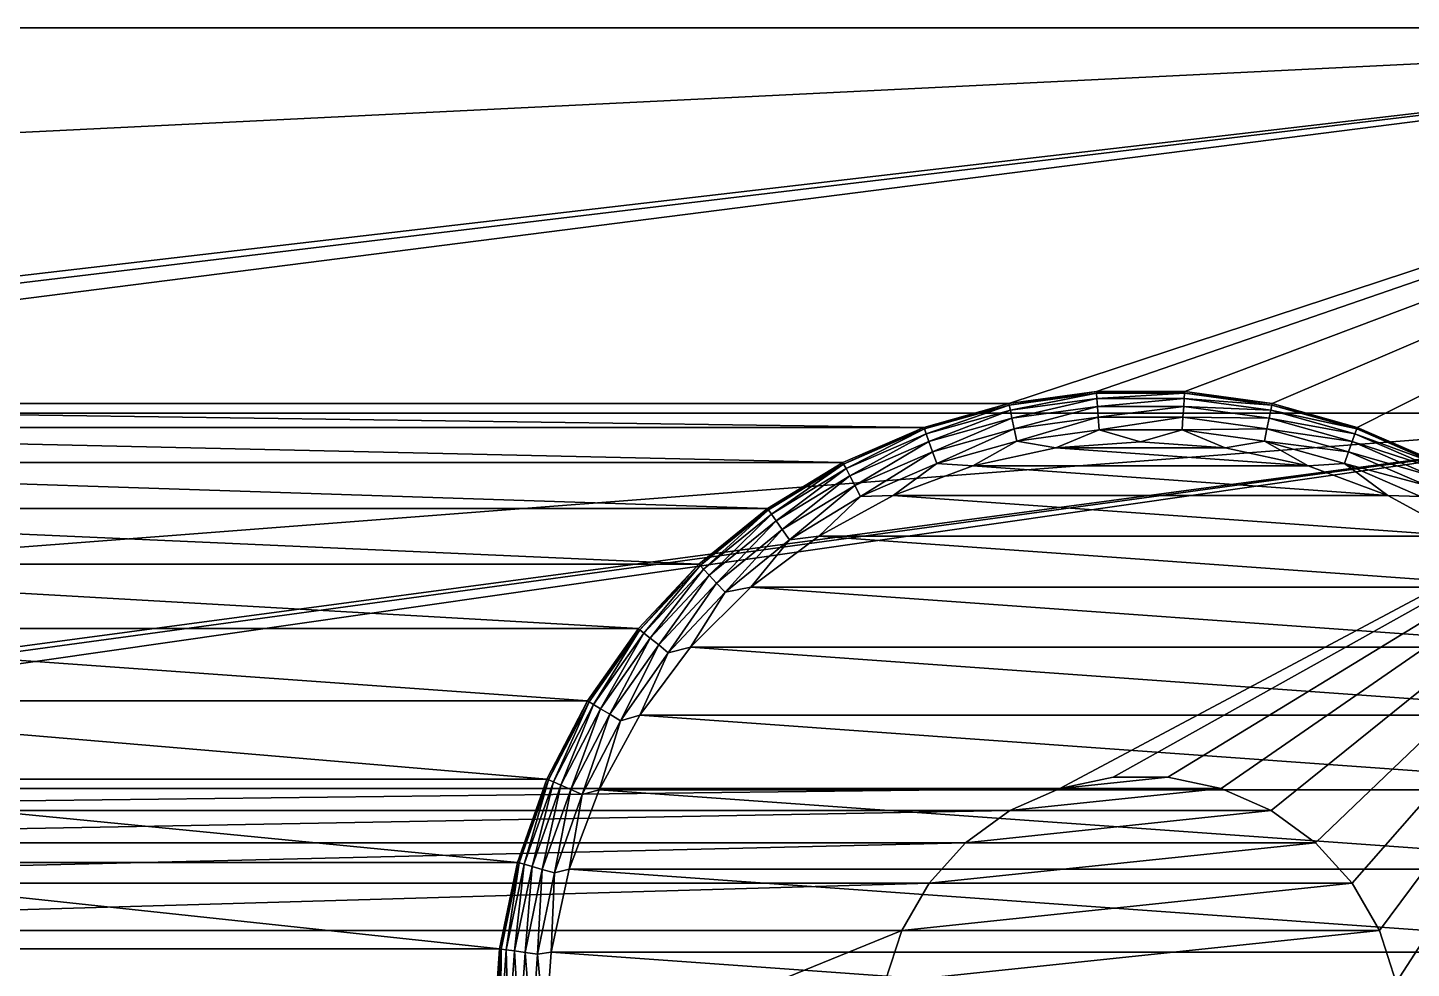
# Model space of a CAD drawing. Extents: x 464 to 15145, y 328 to 7622.
# Drawn here: x 11360 to 13827, y 5944 to 7622 of the extents above; entities that cross this region are included whole.
import ezdxf

# ---------------------------------------------------------------- set-up
doc = ezdxf.new("R2010")
doc.units = 0
doc.layers.get('0').update_dxf_attribs({"linetype": 'CONTINUOUS'})

msp = doc.modelspace()

# ---------------------------------------------------------------- linework, layer by layer
at = {"color": 7}
for points in [[(15145.1, 7622.4), (464.1, 7622.4), (15145.1, 7622.4, -4432), (15145.1, 7622.4)], [(15145.1, 7622.4, -4432), (464.1, 7622.4), (464.1, 7622.4, -4432), (15145.1, 7622.4, -4432)], [(464.1, 7622.4, -4432), (9572.5, 6973.4, -4432), (15145.1, 7622.4, -4432), (464.1, 7622.4, -4432)], [(1152, 6934.5), (464.1, 7622.4), (15145.1, 7622.4), (1152, 6934.5)], [(1152, 6934.5), (15145.1, 7622.4), (14457.2, 6934.5), (1152, 6934.5)], [(15145.1, 7622.4, -4432), (9572.5, 6973.4, -4432), (9730, 6973.4, -4432), (15145.1, 7622.4, -4432)], [(15145.1, 7622.4, -4432), (9730, 6973.4, -4432), (9886.1, 6951.9, -4432), (15145.1, 7622.4, -4432)], [(9886.1, 6951.9, -4432), (13109.7, 6951.9, -4432), (15145.1, 7622.4, -4432), (9886.1, 6951.9, -4432)], [(15145.1, 7622.4, -4432), (13109.7, 6951.9, -4432), (13265.8, 6973.4, -4432), (15145.1, 7622.4, -4432)], [(15145.1, 7622.4, -4432), (13265.8, 6973.4, -4432), (13423.3, 6973.4, -4432), (15145.1, 7622.4, -4432)], [(13423.3, 6973.4, -4432), (13579.4, 6951.9, -4432), (15145.1, 7622.4, -4432), (13423.3, 6973.4, -4432)], [(15145.1, 7622.4, -4432), (13579.4, 6951.9, -4432), (13731.1, 6909.4, -4432), (15145.1, 7622.4, -4432)], [(15145.1, 7622.4, -4432), (13731.1, 6909.4, -4432), (13875.6, 6846.7, -4432), (15145.1, 7622.4, -4432)], [(13109.7, 6951.9, -5124.5), (13110.4, 6948.9, -5148.4), (13265.8, 6973.4, -5124.5), (13109.7, 6951.9, -5124.5)], [(13109.7, 6951.9, -4432), (13109.7, 6951.9, -5124.5), (13265.8, 6973.4, -4432), (13109.7, 6951.9, -4432)], [(13265.8, 6973.4, -4432), (13109.7, 6951.9, -5124.5), (13265.8, 6973.4, -5124.5), (13265.8, 6973.4, -4432)], [(13265.8, 6973.4, -5124.5), (13110.4, 6948.9, -5148.4), (13266, 6970.2, -5148.4), (13265.8, 6973.4, -5124.5)], [(13110.4, 6948.9, -5148.4), (13112.3, 6939.8, -5170.7), (13266, 6970.2, -5148.4), (13110.4, 6948.9, -5148.4)], [(13112.3, 6939.8, -5170.7), (13266.6, 6961, -5170.7), (13266, 6970.2, -5148.4), (13112.3, 6939.8, -5170.7)], [(13112.3, 6939.8, -5170.7), (13115.2, 6925.5, -5189.8), (13266.6, 6961, -5170.7), (13112.3, 6939.8, -5170.7)], [(13115.2, 6925.5, -5189.8), (13267.6, 6946.4, -5189.8), (13266.6, 6961, -5170.7), (13115.2, 6925.5, -5189.8)], [(13265.8, 6973.4, -5124.5), (13266, 6970.2, -5148.4), (13423.3, 6973.4, -5124.5), (13265.8, 6973.4, -5124.5)], [(13265.8, 6973.4, -4432), (13265.8, 6973.4, -5124.5), (13423.3, 6973.4, -4432), (13265.8, 6973.4, -4432)], [(13423.3, 6973.4, -4432), (13265.8, 6973.4, -5124.5), (13423.3, 6973.4, -5124.5), (13423.3, 6973.4, -4432)], [(13423.3, 6973.4, -5124.5), (13266, 6970.2, -5148.4), (13423.1, 6970.2, -5148.4), (13423.3, 6973.4, -5124.5)], [(13266, 6970.2, -5148.4), (13266.6, 6961, -5170.7), (13423.1, 6970.2, -5148.4), (13266, 6970.2, -5148.4)], [(13266.6, 6961, -5170.7), (13422.5, 6961, -5170.7), (13423.1, 6970.2, -5148.4), (13266.6, 6961, -5170.7)], [(13266.6, 6961, -5170.7), (13267.6, 6946.4, -5189.8), (13422.5, 6961, -5170.7), (13266.6, 6961, -5170.7)], [(13267.6, 6946.4, -5189.8), (13421.5, 6946.4, -5189.8), (13422.5, 6961, -5170.7), (13267.6, 6946.4, -5189.8)], [(13422.5, 6961, -5170.7), (13421.5, 6946.4, -5189.8), (13576.9, 6939.8, -5170.7), (13422.5, 6961, -5170.7)], [(13423.1, 6970.2, -5148.4), (13422.5, 6961, -5170.7), (13578.7, 6948.9, -5148.4), (13423.1, 6970.2, -5148.4)], [(13422.5, 6961, -5170.7), (13576.9, 6939.8, -5170.7), (13578.7, 6948.9, -5148.4), (13422.5, 6961, -5170.7)], [(13423.3, 6973.4, -5124.5), (13423.1, 6970.2, -5148.4), (13579.4, 6951.9, -5124.5), (13423.3, 6973.4, -5124.5)], [(13579.4, 6951.9, -5124.5), (13423.1, 6970.2, -5148.4), (13578.7, 6948.9, -5148.4), (13579.4, 6951.9, -5124.5)], [(13423.3, 6973.4, -4432), (13423.3, 6973.4, -5124.5), (13579.4, 6951.9, -4432), (13423.3, 6973.4, -4432)], [(13579.4, 6951.9, -4432), (13423.3, 6973.4, -5124.5), (13579.4, 6951.9, -5124.5), (13579.4, 6951.9, -4432)], [(14457.2, 6934.5, -3744.1), (6006.6, 6285.6, -3744.1), (1152, 6934.5, -3744.1), (14457.2, 6934.5, -3744.1)], [(1152, 6934.5), (14457.2, 6934.5), (1152, 6934.5, -3744.1), (1152, 6934.5)], [(1152, 6934.5, -3744.1), (14457.2, 6934.5), (14457.2, 6934.5, -3744.1), (1152, 6934.5, -3744.1)], [(9602.5, 6285.6, -3744.1), (6006.6, 6285.6, -3744.1), (14457.2, 6934.5, -3744.1), (9602.5, 6285.6, -3744.1)], [(14457.2, 6934.5, -3744.1), (9700, 6285.6, -3744.1), (9602.5, 6285.6, -3744.1), (14457.2, 6934.5, -3744.1)], [(14457.2, 6934.5, -3744.1), (9795.3, 6265.4, -3744.1), (9700, 6285.6, -3744.1), (14457.2, 6934.5, -3744.1)], [(13200.5, 6265.4, -3744.1), (9795.3, 6265.4, -3744.1), (14457.2, 6934.5, -3744.1), (13200.5, 6265.4, -3744.1)], [(10037.7, 6909.4, -4432), (12958.1, 6909.4, -4432), (9886.1, 6951.9, -4432), (10037.7, 6909.4, -4432)], [(9886.1, 6951.9, -4432), (12958.1, 6909.4, -4432), (13109.7, 6951.9, -4432), (9886.1, 6951.9, -4432)], [(12958.1, 6909.4, -5124.5), (12959.1, 6906.5, -5148.4), (13109.7, 6951.9, -5124.5), (12958.1, 6909.4, -5124.5)], [(12958.1, 6909.4, -4432), (12958.1, 6909.4, -5124.5), (13109.7, 6951.9, -4432), (12958.1, 6909.4, -4432)], [(13109.7, 6951.9, -4432), (12958.1, 6909.4, -5124.5), (13109.7, 6951.9, -5124.5), (13109.7, 6951.9, -4432)], [(13109.7, 6951.9, -5124.5), (12959.1, 6906.5, -5148.4), (13110.4, 6948.9, -5148.4), (13109.7, 6951.9, -5124.5)], [(12959.1, 6906.5, -5148.4), (12962.2, 6897.8, -5170.7), (13110.4, 6948.9, -5148.4), (12959.1, 6906.5, -5148.4)], [(12962.2, 6897.8, -5170.7), (13112.3, 6939.8, -5170.7), (13110.4, 6948.9, -5148.4), (12962.2, 6897.8, -5170.7)], [(12962.2, 6897.8, -5170.7), (12967.1, 6884, -5189.8), (13112.3, 6939.8, -5170.7), (12962.2, 6897.8, -5170.7)], [(12967.1, 6884, -5189.8), (13115.2, 6925.5, -5189.8), (13112.3, 6939.8, -5170.7), (12967.1, 6884, -5189.8)], [(13115.2, 6925.5, -5189.8), (13119.1, 6906.7, -5204.5), (13267.6, 6946.4, -5189.8), (13115.2, 6925.5, -5189.8)], [(13119.1, 6906.7, -5204.5), (13268.9, 6927.3, -5204.5), (13267.6, 6946.4, -5189.8), (13119.1, 6906.7, -5204.5)], [(14457.2, 6934.5, -3744.1), (13295.8, 6285.6, -3744.1), (13200.5, 6265.4, -3744.1), (14457.2, 6934.5, -3744.1)], [(13267.6, 6946.4, -5189.8), (13268.9, 6927.3, -5204.5), (13421.5, 6946.4, -5189.8), (13267.6, 6946.4, -5189.8)], [(13268.9, 6927.3, -5204.5), (13420.2, 6927.3, -5204.5), (13421.5, 6946.4, -5189.8), (13268.9, 6927.3, -5204.5)], [(14457.2, 6934.5, -3744.1), (13393.3, 6285.6, -3744.1), (13295.8, 6285.6, -3744.1), (14457.2, 6934.5, -3744.1)], [(13488.6, 6265.4, -3744.1), (13393.3, 6285.6, -3744.1), (14457.2, 6934.5, -3744.1), (13488.6, 6265.4, -3744.1)], [(13421.5, 6946.4, -5189.8), (13420.2, 6927.3, -5204.5), (13573.9, 6925.5, -5189.8), (13421.5, 6946.4, -5189.8)], [(13421.5, 6946.4, -5189.8), (13573.9, 6925.5, -5189.8), (13576.9, 6939.8, -5170.7), (13421.5, 6946.4, -5189.8)], [(14457.2, 6934.5, -3744.1), (13577.7, 6225.7, -3744.1), (13488.6, 6265.4, -3744.1), (14457.2, 6934.5, -3744.1)], [(13576.9, 6939.8, -5170.7), (13573.9, 6925.5, -5189.8), (13726.9, 6897.8, -5170.7), (13576.9, 6939.8, -5170.7)], [(13578.7, 6948.9, -5148.4), (13576.9, 6939.8, -5170.7), (13730, 6906.5, -5148.4), (13578.7, 6948.9, -5148.4)], [(13576.9, 6939.8, -5170.7), (13726.9, 6897.8, -5170.7), (13730, 6906.5, -5148.4), (13576.9, 6939.8, -5170.7)], [(14457.2, 6934.5, -3744.1), (13656.6, 6168.4, -3744.1), (13577.7, 6225.7, -3744.1), (14457.2, 6934.5, -3744.1)], [(13579.4, 6951.9, -5124.5), (13578.7, 6948.9, -5148.4), (13731.1, 6909.4, -5124.5), (13579.4, 6951.9, -5124.5)], [(13731.1, 6909.4, -5124.5), (13578.7, 6948.9, -5148.4), (13730, 6906.5, -5148.4), (13731.1, 6909.4, -5124.5)], [(13579.4, 6951.9, -4432), (13579.4, 6951.9, -5124.5), (13731.1, 6909.4, -4432), (13579.4, 6951.9, -4432)], [(13731.1, 6909.4, -4432), (13579.4, 6951.9, -5124.5), (13731.1, 6909.4, -5124.5), (13731.1, 6909.4, -4432)], [(13721.8, 6096, -3744.1), (13656.6, 6168.4, -3744.1), (14457.2, 6934.5, -3744.1), (13721.8, 6096, -3744.1)], [(14457.2, 6934.5, -3744.1), (13770.5, 6011.6, -3744.1), (13721.8, 6096, -3744.1), (14457.2, 6934.5, -3744.1)], [(14457.2, 1016, -3744.1), (13770.5, 5632.3, -3744.1), (14457.2, 6934.5, -3744.1), (14457.2, 1016, -3744.1)], [(14457.2, 6934.5, -3744.1), (13770.5, 5632.3, -3744.1), (13800.7, 5725, -3744.1), (14457.2, 6934.5, -3744.1)], [(14457.2, 6934.5, -3744.1), (13800.7, 5918.9, -3744.1), (13770.5, 6011.6, -3744.1), (14457.2, 6934.5, -3744.1)], [(14457.2, 6934.5, -3744.1), (13800.7, 5725, -3744.1), (13810.8, 5821.9, -3744.1), (14457.2, 6934.5, -3744.1)], [(13810.8, 5821.9, -3744.1), (13800.7, 5918.9, -3744.1), (14457.2, 6934.5, -3744.1), (13810.8, 5821.9, -3744.1)], [(12967.1, 6884, -5189.8), (12973.5, 6865.9, -5204.5), (13115.2, 6925.5, -5189.8), (12967.1, 6884, -5189.8)], [(12973.5, 6865.9, -5204.5), (13119.1, 6906.7, -5204.5), (13115.2, 6925.5, -5189.8), (12973.5, 6865.9, -5204.5)], [(13119.1, 6906.7, -5204.5), (13123.7, 6884.9, -5213.7), (13268.9, 6927.3, -5204.5), (13119.1, 6906.7, -5204.5)], [(13123.7, 6884.9, -5213.7), (13270.5, 6905.1, -5213.7), (13268.9, 6927.3, -5204.5), (13123.7, 6884.9, -5213.7)], [(13268.9, 6927.3, -5204.5), (13270.5, 6905.1, -5213.7), (13420.2, 6927.3, -5204.5), (13268.9, 6927.3, -5204.5)], [(13270.5, 6905.1, -5213.7), (13418.7, 6905.1, -5213.7), (13420.2, 6927.3, -5204.5), (13270.5, 6905.1, -5213.7)], [(13420.2, 6927.3, -5204.5), (13418.7, 6905.1, -5213.7), (13570, 6906.7, -5204.5), (13420.2, 6927.3, -5204.5)], [(13420.2, 6927.3, -5204.5), (13570, 6906.7, -5204.5), (13573.9, 6925.5, -5189.8), (13420.2, 6927.3, -5204.5)], [(13573.9, 6925.5, -5189.8), (13570, 6906.7, -5204.5), (13722, 6884, -5189.8), (13573.9, 6925.5, -5189.8)], [(13573.9, 6925.5, -5189.8), (13722, 6884, -5189.8), (13726.9, 6897.8, -5170.7), (13573.9, 6925.5, -5189.8)], [(10182.2, 6846.7, -4432), (12813.6, 6846.7, -4432), (10037.7, 6909.4, -4432), (10182.2, 6846.7, -4432)], [(10037.7, 6909.4, -4432), (12813.6, 6846.7, -4432), (12958.1, 6909.4, -4432), (10037.7, 6909.4, -4432)], [(12813.6, 6846.7, -5124.5), (12815, 6843.9, -5148.4), (12958.1, 6909.4, -5124.5), (12813.6, 6846.7, -5124.5)], [(12813.6, 6846.7, -4432), (12813.6, 6846.7, -5124.5), (12958.1, 6909.4, -4432), (12813.6, 6846.7, -4432)], [(12958.1, 6909.4, -4432), (12813.6, 6846.7, -5124.5), (12958.1, 6909.4, -5124.5), (12958.1, 6909.4, -4432)], [(12958.1, 6909.4, -5124.5), (12815, 6843.9, -5148.4), (12959.1, 6906.5, -5148.4), (12958.1, 6909.4, -5124.5)], [(12815, 6843.9, -5148.4), (12819.3, 6835.7, -5170.7), (12959.1, 6906.5, -5148.4), (12815, 6843.9, -5148.4)], [(12819.3, 6835.7, -5170.7), (12962.2, 6897.8, -5170.7), (12959.1, 6906.5, -5148.4), (12819.3, 6835.7, -5170.7)], [(12819.3, 6835.7, -5170.7), (12826, 6822.7, -5189.8), (12962.2, 6897.8, -5170.7), (12819.3, 6835.7, -5170.7)], [(12826, 6822.7, -5189.8), (12967.1, 6884, -5189.8), (12962.2, 6897.8, -5170.7), (12826, 6822.7, -5189.8)], [(12973.5, 6865.9, -5204.5), (12981, 6844.9, -5213.7), (13119.1, 6906.7, -5204.5), (12973.5, 6865.9, -5204.5)], [(12981, 6844.9, -5213.7), (13123.7, 6884.9, -5213.7), (13119.1, 6906.7, -5204.5), (12981, 6844.9, -5213.7)], [(13123.7, 6884.9, -5213.7), (13193.4, 6872.9, -5216.8), (13270.5, 6905.1, -5213.7), (13123.7, 6884.9, -5213.7)], [(13193.4, 6872.9, -5216.8), (13344.6, 6883.7, -5216.8), (13270.5, 6905.1, -5213.7), (13193.4, 6872.9, -5216.8)], [(13270.5, 6905.1, -5213.7), (13344.6, 6883.7, -5216.8), (13418.7, 6905.1, -5213.7), (13270.5, 6905.1, -5213.7)], [(13344.6, 6883.7, -5216.8), (13495.7, 6872.9, -5216.8), (13418.7, 6905.1, -5213.7), (13344.6, 6883.7, -5216.8)], [(13418.7, 6905.1, -5213.7), (13565.5, 6884.9, -5213.7), (13570, 6906.7, -5204.5), (13418.7, 6905.1, -5213.7)], [(13418.7, 6905.1, -5213.7), (13495.7, 6872.9, -5216.8), (13565.5, 6884.9, -5213.7), (13418.7, 6905.1, -5213.7)], [(13570, 6906.7, -5204.5), (13565.5, 6884.9, -5213.7), (13715.6, 6865.9, -5204.5), (13570, 6906.7, -5204.5)], [(13570, 6906.7, -5204.5), (13715.6, 6865.9, -5204.5), (13722, 6884, -5189.8), (13570, 6906.7, -5204.5)], [(13726.9, 6897.8, -5170.7), (13722, 6884, -5189.8), (13869.9, 6835.7, -5170.7), (13726.9, 6897.8, -5170.7)], [(13730, 6906.5, -5148.4), (13726.9, 6897.8, -5170.7), (13874.1, 6843.9, -5148.4), (13730, 6906.5, -5148.4)], [(13726.9, 6897.8, -5170.7), (13869.9, 6835.7, -5170.7), (13874.1, 6843.9, -5148.4), (13726.9, 6897.8, -5170.7)], [(13731.1, 6909.4, -5124.5), (13730, 6906.5, -5148.4), (13875.6, 6846.7, -5124.5), (13731.1, 6909.4, -5124.5)], [(13875.6, 6846.7, -5124.5), (13730, 6906.5, -5148.4), (13874.1, 6843.9, -5148.4), (13875.6, 6846.7, -5124.5)], [(13731.1, 6909.4, -4432), (13731.1, 6909.4, -5124.5), (13875.6, 6846.7, -4432), (13731.1, 6909.4, -4432)], [(13875.6, 6846.7, -4432), (13731.1, 6909.4, -5124.5), (13875.6, 6846.7, -5124.5), (13875.6, 6846.7, -4432)], [(12826, 6822.7, -5189.8), (12834.8, 6805.7, -5204.5), (12967.1, 6884, -5189.8), (12826, 6822.7, -5189.8)], [(12834.8, 6805.7, -5204.5), (12973.5, 6865.9, -5204.5), (12967.1, 6884, -5189.8), (12834.8, 6805.7, -5204.5)], [(12834.8, 6805.7, -5204.5), (12845.1, 6785.9, -5213.7), (12973.5, 6865.9, -5204.5), (12834.8, 6805.7, -5204.5)], [(12845.1, 6785.9, -5213.7), (12981, 6844.9, -5213.7), (12973.5, 6865.9, -5204.5), (12845.1, 6785.9, -5213.7)], [(12981, 6844.9, -5213.7), (13045.4, 6840.7, -5216.8), (13123.7, 6884.9, -5213.7), (12981, 6844.9, -5213.7)], [(13045.4, 6840.7, -5216.8), (13193.4, 6872.9, -5216.8), (13123.7, 6884.9, -5213.7), (13045.4, 6840.7, -5216.8)], [(13045.4, 6840.7, -5216.8), (13643.7, 6840.7, -5216.8), (13193.4, 6872.9, -5216.8), (13045.4, 6840.7, -5216.8)], [(13193.4, 6872.9, -5216.8), (13495.7, 6872.9, -5216.8), (13344.6, 6883.7, -5216.8), (13193.4, 6872.9, -5216.8)], [(13193.4, 6872.9, -5216.8), (13643.7, 6840.7, -5216.8), (13495.7, 6872.9, -5216.8), (13193.4, 6872.9, -5216.8)], [(13495.7, 6872.9, -5216.8), (13643.7, 6840.7, -5216.8), (13565.5, 6884.9, -5213.7), (13495.7, 6872.9, -5216.8)], [(13565.5, 6884.9, -5213.7), (13643.7, 6840.7, -5216.8), (13708.1, 6844.9, -5213.7), (13565.5, 6884.9, -5213.7)], [(13565.5, 6884.9, -5213.7), (13708.1, 6844.9, -5213.7), (13715.6, 6865.9, -5204.5), (13565.5, 6884.9, -5213.7)], [(13715.6, 6865.9, -5204.5), (13708.1, 6844.9, -5213.7), (13854.3, 6805.7, -5204.5), (13715.6, 6865.9, -5204.5)], [(13722, 6884, -5189.8), (13715.6, 6865.9, -5204.5), (13863.1, 6822.7, -5189.8), (13722, 6884, -5189.8)], [(13715.6, 6865.9, -5204.5), (13854.3, 6805.7, -5204.5), (13863.1, 6822.7, -5189.8), (13715.6, 6865.9, -5204.5)], [(13722, 6884, -5189.8), (13863.1, 6822.7, -5189.8), (13869.9, 6835.7, -5170.7), (13722, 6884, -5189.8)], [(10316.8, 6764.8, -4432), (12679, 6764.8, -4432), (10182.2, 6846.7, -4432), (10316.8, 6764.8, -4432)], [(10182.2, 6846.7, -4432), (12679, 6764.8, -4432), (12813.6, 6846.7, -4432), (10182.2, 6846.7, -4432)], [(12679, 6764.8, -5124.5), (12680.8, 6762.3, -5148.4), (12813.6, 6846.7, -5124.5), (12679, 6764.8, -5124.5)], [(12679, 6764.8, -4432), (12679, 6764.8, -5124.5), (12813.6, 6846.7, -4432), (12679, 6764.8, -4432)], [(12813.6, 6846.7, -4432), (12679, 6764.8, -5124.5), (12813.6, 6846.7, -5124.5), (12813.6, 6846.7, -4432)], [(12813.6, 6846.7, -5124.5), (12680.8, 6762.3, -5148.4), (12815, 6843.9, -5148.4), (12813.6, 6846.7, -5124.5)], [(12680.8, 6762.3, -5148.4), (12686.1, 6754.7, -5170.7), (12815, 6843.9, -5148.4), (12680.8, 6762.3, -5148.4)], [(12686.1, 6754.7, -5170.7), (12819.3, 6835.7, -5170.7), (12815, 6843.9, -5148.4), (12686.1, 6754.7, -5170.7)], [(12686.1, 6754.7, -5170.7), (12694.6, 6742.7, -5189.8), (12819.3, 6835.7, -5170.7), (12686.1, 6754.7, -5170.7)], [(12694.6, 6742.7, -5189.8), (12826, 6822.7, -5189.8), (12819.3, 6835.7, -5170.7), (12694.6, 6742.7, -5189.8)], [(12845.1, 6785.9, -5213.7), (12903.5, 6787.8, -5216.8), (12981, 6844.9, -5213.7), (12845.1, 6785.9, -5213.7)], [(12903.5, 6787.8, -5216.8), (13045.4, 6840.7, -5216.8), (12981, 6844.9, -5213.7), (12903.5, 6787.8, -5216.8)], [(12903.5, 6787.8, -5216.8), (13785.7, 6787.8, -5216.8), (13045.4, 6840.7, -5216.8), (12903.5, 6787.8, -5216.8)], [(13045.4, 6840.7, -5216.8), (13785.7, 6787.8, -5216.8), (13643.7, 6840.7, -5216.8), (13045.4, 6840.7, -5216.8)], [(13643.7, 6840.7, -5216.8), (13785.7, 6787.8, -5216.8), (13708.1, 6844.9, -5213.7), (13643.7, 6840.7, -5216.8)], [(13708.1, 6844.9, -5213.7), (13785.7, 6787.8, -5216.8), (13844.1, 6785.9, -5213.7), (13708.1, 6844.9, -5213.7)], [(13708.1, 6844.9, -5213.7), (13844.1, 6785.9, -5213.7), (13854.3, 6805.7, -5204.5), (13708.1, 6844.9, -5213.7)], [(12694.6, 6742.7, -5189.8), (12705.6, 6727.1, -5204.5), (12826, 6822.7, -5189.8), (12694.6, 6742.7, -5189.8)], [(12705.6, 6727.1, -5204.5), (12834.8, 6805.7, -5204.5), (12826, 6822.7, -5189.8), (12705.6, 6727.1, -5204.5)], [(12705.6, 6727.1, -5204.5), (12718.4, 6708.9, -5213.7), (12834.8, 6805.7, -5204.5), (12705.6, 6727.1, -5204.5)], [(12718.4, 6708.9, -5213.7), (12845.1, 6785.9, -5213.7), (12834.8, 6805.7, -5204.5), (12718.4, 6708.9, -5213.7)], [(12770.5, 6715.2, -5216.8), (12903.5, 6787.8, -5216.8), (12845.1, 6785.9, -5213.7), (12770.5, 6715.2, -5216.8)], [(12770.5, 6715.2, -5216.8), (13918.6, 6715.2, -5216.8), (12903.5, 6787.8, -5216.8), (12770.5, 6715.2, -5216.8)], [(12903.5, 6787.8, -5216.8), (13918.6, 6715.2, -5216.8), (13785.7, 6787.8, -5216.8), (12903.5, 6787.8, -5216.8)], [(13785.7, 6787.8, -5216.8), (13918.6, 6715.2, -5216.8), (13844.1, 6785.9, -5213.7), (13785.7, 6787.8, -5216.8)], [(10439, 6665.4, -4432), (12556.8, 6665.4, -4432), (10316.8, 6764.8, -4432), (10439, 6665.4, -4432)], [(10316.8, 6764.8, -4432), (12556.8, 6665.4, -4432), (12679, 6764.8, -4432), (10316.8, 6764.8, -4432)], [(12556.8, 6665.4, -5124.5), (12558.9, 6663.1, -5148.4), (12679, 6764.8, -5124.5), (12556.8, 6665.4, -5124.5)], [(12556.8, 6665.4, -4432), (12556.8, 6665.4, -5124.5), (12679, 6764.8, -4432), (12556.8, 6665.4, -4432)], [(12679, 6764.8, -4432), (12556.8, 6665.4, -5124.5), (12679, 6764.8, -5124.5), (12679, 6764.8, -4432)], [(12679, 6764.8, -5124.5), (12558.9, 6663.1, -5148.4), (12680.8, 6762.3, -5148.4), (12679, 6764.8, -5124.5)], [(12558.9, 6663.1, -5148.4), (12565.2, 6656.4, -5170.7), (12680.8, 6762.3, -5148.4), (12558.9, 6663.1, -5148.4)], [(12565.2, 6656.4, -5170.7), (12686.1, 6754.7, -5170.7), (12680.8, 6762.3, -5148.4), (12565.2, 6656.4, -5170.7)], [(12718.4, 6708.9, -5213.7), (12770.5, 6715.2, -5216.8), (12845.1, 6785.9, -5213.7), (12718.4, 6708.9, -5213.7)], [(12565.2, 6656.4, -5170.7), (12575.2, 6645.6, -5189.8), (12686.1, 6754.7, -5170.7), (12565.2, 6656.4, -5170.7)], [(12575.2, 6645.6, -5189.8), (12694.6, 6742.7, -5189.8), (12686.1, 6754.7, -5170.7), (12575.2, 6645.6, -5189.8)], [(12575.2, 6645.6, -5189.8), (12588.3, 6631.7, -5204.5), (12694.6, 6742.7, -5189.8), (12575.2, 6645.6, -5189.8)], [(12588.3, 6631.7, -5204.5), (12705.6, 6727.1, -5204.5), (12694.6, 6742.7, -5189.8), (12588.3, 6631.7, -5204.5)], [(12588.3, 6631.7, -5204.5), (12603.5, 6615.4, -5213.7), (12705.6, 6727.1, -5204.5), (12588.3, 6631.7, -5204.5)], [(12603.5, 6615.4, -5213.7), (12718.4, 6708.9, -5213.7), (12705.6, 6727.1, -5204.5), (12603.5, 6615.4, -5213.7)], [(12649.2, 6624.4, -5216.8), (12770.5, 6715.2, -5216.8), (12718.4, 6708.9, -5213.7), (12649.2, 6624.4, -5216.8)], [(12649.2, 6624.4, -5216.8), (14039.9, 6624.4, -5216.8), (12770.5, 6715.2, -5216.8), (12649.2, 6624.4, -5216.8)], [(12770.5, 6715.2, -5216.8), (14039.9, 6624.4, -5216.8), (13918.6, 6715.2, -5216.8), (12770.5, 6715.2, -5216.8)], [(12603.5, 6615.4, -5213.7), (12649.2, 6624.4, -5216.8), (12718.4, 6708.9, -5213.7), (12603.5, 6615.4, -5213.7)], [(10546.5, 6550.3, -4432), (12449.3, 6550.3, -4432), (10439, 6665.4, -4432), (10546.5, 6550.3, -4432)], [(10439, 6665.4, -4432), (12449.3, 6550.3, -4432), (12556.8, 6665.4, -4432), (10439, 6665.4, -4432)], [(12449.3, 6550.3, -5124.5), (12451.7, 6548.3, -5148.4), (12556.8, 6665.4, -5124.5), (12449.3, 6550.3, -5124.5)], [(12449.3, 6550.3, -4432), (12449.3, 6550.3, -5124.5), (12556.8, 6665.4, -4432), (12449.3, 6550.3, -4432)], [(12556.8, 6665.4, -4432), (12449.3, 6550.3, -5124.5), (12556.8, 6665.4, -5124.5), (12556.8, 6665.4, -4432)], [(12556.8, 6665.4, -5124.5), (12451.7, 6548.3, -5148.4), (12558.9, 6663.1, -5148.4), (12556.8, 6665.4, -5124.5)], [(12451.7, 6548.3, -5148.4), (12458.9, 6542.5, -5170.7), (12558.9, 6663.1, -5148.4), (12451.7, 6548.3, -5148.4)], [(12458.9, 6542.5, -5170.7), (12565.2, 6656.4, -5170.7), (12558.9, 6663.1, -5148.4), (12458.9, 6542.5, -5170.7)], [(12458.9, 6542.5, -5170.7), (12470.2, 6533.2, -5189.8), (12565.2, 6656.4, -5170.7), (12458.9, 6542.5, -5170.7)], [(12470.2, 6533.2, -5189.8), (12575.2, 6645.6, -5189.8), (12565.2, 6656.4, -5170.7), (12470.2, 6533.2, -5189.8)], [(12470.2, 6533.2, -5189.8), (12485.1, 6521.2, -5204.5), (12575.2, 6645.6, -5189.8), (12470.2, 6533.2, -5189.8)], [(12485.1, 6521.2, -5204.5), (12588.3, 6631.7, -5204.5), (12575.2, 6645.6, -5189.8), (12485.1, 6521.2, -5204.5)], [(12485.1, 6521.2, -5204.5), (12502.3, 6507.1, -5213.7), (12588.3, 6631.7, -5204.5), (12485.1, 6521.2, -5204.5)], [(12502.3, 6507.1, -5213.7), (12603.5, 6615.4, -5213.7), (12588.3, 6631.7, -5204.5), (12502.3, 6507.1, -5213.7)], [(12502.3, 6507.1, -5213.7), (12542.1, 6517.3, -5216.8), (12603.5, 6615.4, -5213.7), (12502.3, 6507.1, -5213.7)], [(12542.1, 6517.3, -5216.8), (12649.2, 6624.4, -5216.8), (12603.5, 6615.4, -5213.7), (12542.1, 6517.3, -5216.8)], [(12542.1, 6517.3, -5216.8), (14147, 6517.3, -5216.8), (12649.2, 6624.4, -5216.8), (12542.1, 6517.3, -5216.8)], [(12649.2, 6624.4, -5216.8), (14147, 6517.3, -5216.8), (14039.9, 6624.4, -5216.8), (12649.2, 6624.4, -5216.8)], [(10637.4, 6421.6, -4432), (12358.4, 6421.6, -4432), (10546.5, 6550.3, -4432), (10637.4, 6421.6, -4432)], [(10546.5, 6550.3, -4432), (12358.4, 6421.6, -4432), (12449.3, 6550.3, -4432), (10546.5, 6550.3, -4432)], [(12358.4, 6421.6, -5124.5), (12361.1, 6420, -5148.4), (12449.3, 6550.3, -5124.5), (12358.4, 6421.6, -5124.5)], [(12358.4, 6421.6, -4432), (12358.4, 6421.6, -5124.5), (12449.3, 6550.3, -4432), (12358.4, 6421.6, -4432)], [(12449.3, 6550.3, -4432), (12358.4, 6421.6, -5124.5), (12449.3, 6550.3, -5124.5), (12449.3, 6550.3, -4432)], [(12449.3, 6550.3, -5124.5), (12361.1, 6420, -5148.4), (12451.7, 6548.3, -5148.4), (12449.3, 6550.3, -5124.5)], [(12361.1, 6420, -5148.4), (12369, 6415.2, -5170.7), (12451.7, 6548.3, -5148.4), (12361.1, 6420, -5148.4)], [(12369, 6415.2, -5170.7), (12458.9, 6542.5, -5170.7), (12451.7, 6548.3, -5148.4), (12369, 6415.2, -5170.7)], [(12369, 6415.2, -5170.7), (12381.5, 6407.5, -5189.8), (12458.9, 6542.5, -5170.7), (12369, 6415.2, -5170.7)], [(12381.5, 6407.5, -5189.8), (12470.2, 6533.2, -5189.8), (12458.9, 6542.5, -5170.7), (12381.5, 6407.5, -5189.8)], [(12381.5, 6407.5, -5189.8), (12397.9, 6397.6, -5204.5), (12470.2, 6533.2, -5189.8), (12381.5, 6407.5, -5189.8)], [(12397.9, 6397.6, -5204.5), (12485.1, 6521.2, -5204.5), (12470.2, 6533.2, -5189.8), (12397.9, 6397.6, -5204.5)], [(12397.9, 6397.6, -5204.5), (12416.9, 6386, -5213.7), (12485.1, 6521.2, -5204.5), (12397.9, 6397.6, -5204.5)], [(12416.9, 6386, -5213.7), (12502.3, 6507.1, -5213.7), (12485.1, 6521.2, -5204.5), (12416.9, 6386, -5213.7)], [(12451.3, 6396, -5216.8), (12542.1, 6517.3, -5216.8), (12502.3, 6507.1, -5213.7), (12451.3, 6396, -5216.8)], [(12451.3, 6396, -5216.8), (14237.8, 6396, -5216.8), (12542.1, 6517.3, -5216.8), (12451.3, 6396, -5216.8)], [(12542.1, 6517.3, -5216.8), (14237.8, 6396, -5216.8), (14147, 6517.3, -5216.8), (12542.1, 6517.3, -5216.8)], [(12416.9, 6386, -5213.7), (12451.3, 6396, -5216.8), (12502.3, 6507.1, -5213.7), (12416.9, 6386, -5213.7)], [(10709.8, 6281.7, -4432), (12285.9, 6281.7, -4432), (10637.4, 6421.6, -4432), (10709.8, 6281.7, -4432)], [(10637.4, 6421.6, -4432), (12285.9, 6281.7, -4432), (12358.4, 6421.6, -4432), (10637.4, 6421.6, -4432)], [(12285.9, 6281.7, -5124.5), (12288.8, 6280.5, -5148.4), (12358.4, 6421.6, -5124.5), (12285.9, 6281.7, -5124.5)], [(12285.9, 6281.7, -4432), (12285.9, 6281.7, -5124.5), (12358.4, 6421.6, -4432), (12285.9, 6281.7, -4432)], [(12358.4, 6421.6, -4432), (12285.9, 6281.7, -5124.5), (12358.4, 6421.6, -5124.5), (12358.4, 6421.6, -4432)], [(12358.4, 6421.6, -5124.5), (12288.8, 6280.5, -5148.4), (12361.1, 6420, -5148.4), (12358.4, 6421.6, -5124.5)], [(12288.8, 6280.5, -5148.4), (12297.3, 6276.8, -5170.7), (12361.1, 6420, -5148.4), (12288.8, 6280.5, -5148.4)], [(12297.3, 6276.8, -5170.7), (12369, 6415.2, -5170.7), (12361.1, 6420, -5148.4), (12297.3, 6276.8, -5170.7)], [(12297.3, 6276.8, -5170.7), (12310.8, 6271, -5189.8), (12369, 6415.2, -5170.7), (12297.3, 6276.8, -5170.7)], [(12310.8, 6271, -5189.8), (12381.5, 6407.5, -5189.8), (12369, 6415.2, -5170.7), (12310.8, 6271, -5189.8)], [(12310.8, 6271, -5189.8), (12328.3, 6263.3, -5204.5), (12381.5, 6407.5, -5189.8), (12310.8, 6271, -5189.8)], [(12328.3, 6263.3, -5204.5), (12397.9, 6397.6, -5204.5), (12381.5, 6407.5, -5189.8), (12328.3, 6263.3, -5204.5)], [(12328.3, 6263.3, -5204.5), (12348.7, 6254.5, -5213.7), (12397.9, 6397.6, -5204.5), (12328.3, 6263.3, -5204.5)], [(12348.7, 6254.5, -5213.7), (12416.9, 6386, -5213.7), (12397.9, 6397.6, -5204.5), (12348.7, 6254.5, -5213.7)], [(12378.7, 6263, -5216.8), (12451.3, 6396, -5216.8), (12416.9, 6386, -5213.7), (12378.7, 6263, -5216.8)], [(12378.7, 6263, -5216.8), (14310.4, 6263, -5216.8), (12451.3, 6396, -5216.8), (12378.7, 6263, -5216.8)], [(12451.3, 6396, -5216.8), (14310.4, 6263, -5216.8), (14237.8, 6396, -5216.8), (12451.3, 6396, -5216.8)], [(12348.7, 6254.5, -5213.7), (12378.7, 6263, -5216.8), (12416.9, 6386, -5213.7), (12348.7, 6254.5, -5213.7)], [(10762.6, 6133.3, -4432), (12233.2, 6133.3, -4432), (10709.8, 6281.7, -4432), (10762.6, 6133.3, -4432)], [(10709.8, 6281.7, -4432), (12233.2, 6133.3, -4432), (12285.9, 6281.7, -4432), (10709.8, 6281.7, -4432)], [(12233.2, 6133.3, -5124.5), (12236.2, 6132.4, -5148.4), (12285.9, 6281.7, -5124.5), (12233.2, 6133.3, -5124.5)], [(12233.2, 6133.3, -4432), (12233.2, 6133.3, -5124.5), (12285.9, 6281.7, -4432), (12233.2, 6133.3, -4432)], [(12285.9, 6281.7, -4432), (12233.2, 6133.3, -5124.5), (12285.9, 6281.7, -5124.5), (12285.9, 6281.7, -4432)], [(12285.9, 6281.7, -5124.5), (12236.2, 6132.4, -5148.4), (12288.8, 6280.5, -5148.4), (12285.9, 6281.7, -5124.5)], [(12236.2, 6132.4, -5148.4), (12245.1, 6130, -5170.7), (12288.8, 6280.5, -5148.4), (12236.2, 6132.4, -5148.4)], [(12288.8, 6280.5, -5148.4), (12245.1, 6130, -5170.7), (12297.3, 6276.8, -5170.7), (12288.8, 6280.5, -5148.4)], [(12245.1, 6130, -5170.7), (12259.2, 6126, -5189.8), (12297.3, 6276.8, -5170.7), (12245.1, 6130, -5170.7)], [(12259.2, 6126, -5189.8), (12310.8, 6271, -5189.8), (12297.3, 6276.8, -5170.7), (12259.2, 6126, -5189.8)], [(12259.2, 6126, -5189.8), (12277.6, 6120.8, -5204.5), (12310.8, 6271, -5189.8), (12259.2, 6126, -5189.8)], [(12277.6, 6120.8, -5204.5), (12328.3, 6263.3, -5204.5), (12310.8, 6271, -5189.8), (12277.6, 6120.8, -5204.5)], [(13295.8, 6285.6, -3744.1), (13295.8, 6285.6, -4528.9), (13200.5, 6265.4, -4528.9), (13295.8, 6285.6, -3744.1)], [(13295.8, 6285.6, -3744.1), (13200.5, 6265.4, -4528.9), (13200.5, 6265.4, -3744.1), (13295.8, 6285.6, -3744.1)], [(13488.6, 6265.4, -4528.9), (13200.5, 6265.4, -4528.9), (13393.3, 6285.6, -4528.9), (13488.6, 6265.4, -4528.9)], [(13393.3, 6285.6, -4528.9), (13200.5, 6265.4, -4528.9), (13295.8, 6285.6, -4528.9), (13393.3, 6285.6, -4528.9)], [(13393.3, 6285.6, -3744.1), (13393.3, 6285.6, -4528.9), (13295.8, 6285.6, -4528.9), (13393.3, 6285.6, -3744.1)], [(13393.3, 6285.6, -3744.1), (13295.8, 6285.6, -4528.9), (13295.8, 6285.6, -3744.1), (13393.3, 6285.6, -3744.1)], [(13488.6, 6265.4, -3744.1), (13488.6, 6265.4, -4528.9), (13393.3, 6285.6, -4528.9), (13488.6, 6265.4, -3744.1)], [(13488.6, 6265.4, -3744.1), (13393.3, 6285.6, -4528.9), (13393.3, 6285.6, -3744.1), (13488.6, 6265.4, -3744.1)], [(13200.5, 6265.4, -3744.1), (9884.4, 6225.7, -3744.1), (9795.3, 6265.4, -3744.1), (13200.5, 6265.4, -3744.1)], [(13111.4, 6225.7, -3744.1), (9884.4, 6225.7, -3744.1), (13200.5, 6265.4, -3744.1), (13111.4, 6225.7, -3744.1)], [(12277.6, 6120.8, -5204.5), (12299.1, 6114.8, -5213.7), (12328.3, 6263.3, -5204.5), (12277.6, 6120.8, -5204.5)], [(12299.1, 6114.8, -5213.7), (12348.7, 6254.5, -5213.7), (12328.3, 6263.3, -5204.5), (12299.1, 6114.8, -5213.7)], [(12299.1, 6114.8, -5213.7), (12325.7, 6121.1, -5216.8), (12348.7, 6254.5, -5213.7), (12299.1, 6114.8, -5213.7)], [(12325.7, 6121.1, -5216.8), (12378.7, 6263, -5216.8), (12348.7, 6254.5, -5213.7), (12325.7, 6121.1, -5216.8)], [(12325.7, 6121.1, -5216.8), (14363.4, 6121.1, -5216.8), (12378.7, 6263, -5216.8), (12325.7, 6121.1, -5216.8)], [(12378.7, 6263, -5216.8), (14363.4, 6121.1, -5216.8), (14310.4, 6263, -5216.8), (12378.7, 6263, -5216.8)], [(13200.5, 6265.4, -3744.1), (13200.5, 6265.4, -4528.9), (13111.4, 6225.7, -4528.9), (13200.5, 6265.4, -3744.1)], [(13200.5, 6265.4, -3744.1), (13111.4, 6225.7, -4528.9), (13111.4, 6225.7, -3744.1), (13200.5, 6265.4, -3744.1)], [(13577.7, 6225.7, -4528.9), (13111.4, 6225.7, -4528.9), (13488.6, 6265.4, -4528.9), (13577.7, 6225.7, -4528.9)], [(13488.6, 6265.4, -4528.9), (13111.4, 6225.7, -4528.9), (13200.5, 6265.4, -4528.9), (13488.6, 6265.4, -4528.9)], [(13577.7, 6225.7, -3744.1), (13577.7, 6225.7, -4528.9), (13488.6, 6265.4, -4528.9), (13577.7, 6225.7, -3744.1)], [(13577.7, 6225.7, -3744.1), (13488.6, 6265.4, -4528.9), (13488.6, 6265.4, -3744.1), (13577.7, 6225.7, -3744.1)], [(13111.4, 6225.7, -3744.1), (9963.2, 6168.4, -3744.1), (9884.4, 6225.7, -3744.1), (13111.4, 6225.7, -3744.1)], [(13032.6, 6168.4, -3744.1), (9963.2, 6168.4, -3744.1), (13111.4, 6225.7, -3744.1), (13032.6, 6168.4, -3744.1)], [(13111.4, 6225.7, -3744.1), (13111.4, 6225.7, -4528.9), (13032.6, 6168.4, -4528.9), (13111.4, 6225.7, -3744.1)], [(13111.4, 6225.7, -3744.1), (13032.6, 6168.4, -4528.9), (13032.6, 6168.4, -3744.1), (13111.4, 6225.7, -3744.1)], [(13656.6, 6168.4, -4528.9), (13032.6, 6168.4, -4528.9), (13577.7, 6225.7, -4528.9), (13656.6, 6168.4, -4528.9)], [(13577.7, 6225.7, -4528.9), (13032.6, 6168.4, -4528.9), (13111.4, 6225.7, -4528.9), (13577.7, 6225.7, -4528.9)], [(13656.6, 6168.4, -3744.1), (13656.6, 6168.4, -4528.9), (13577.7, 6225.7, -4528.9), (13656.6, 6168.4, -3744.1)], [(13656.6, 6168.4, -3744.1), (13577.7, 6225.7, -4528.9), (13577.7, 6225.7, -3744.1), (13656.6, 6168.4, -3744.1)], [(13032.6, 6168.4, -3744.1), (10028.5, 6096, -3744.1), (9963.2, 6168.4, -3744.1), (13032.6, 6168.4, -3744.1)], [(12967.3, 6096, -3744.1), (10028.5, 6096, -3744.1), (13032.6, 6168.4, -3744.1), (12967.3, 6096, -3744.1)], [(13032.6, 6168.4, -3744.1), (13032.6, 6168.4, -4528.9), (12967.3, 6096, -4528.9), (13032.6, 6168.4, -3744.1)], [(13032.6, 6168.4, -3744.1), (12967.3, 6096, -4528.9), (12967.3, 6096, -3744.1), (13032.6, 6168.4, -3744.1)], [(13721.8, 6096, -4528.9), (12967.3, 6096, -4528.9), (13656.6, 6168.4, -4528.9), (13721.8, 6096, -4528.9)], [(13656.6, 6168.4, -4528.9), (12967.3, 6096, -4528.9), (13032.6, 6168.4, -4528.9), (13656.6, 6168.4, -4528.9)], [(13721.8, 6096, -3744.1), (13721.8, 6096, -4528.9), (13656.6, 6168.4, -4528.9), (13721.8, 6096, -3744.1)], [(13721.8, 6096, -3744.1), (13656.6, 6168.4, -4528.9), (13656.6, 6168.4, -3744.1), (13721.8, 6096, -3744.1)], [(10794.6, 5979.1, -4432), (12201.1, 5979.1, -4432), (10762.6, 6133.3, -4432), (10794.6, 5979.1, -4432)], [(10762.6, 6133.3, -4432), (12201.1, 5979.1, -4432), (12233.2, 6133.3, -4432), (10762.6, 6133.3, -4432)], [(12201.1, 5979.1, -5124.5), (12204.3, 5978.6, -5148.4), (12233.2, 6133.3, -5124.5), (12201.1, 5979.1, -5124.5)], [(12201.1, 5979.1, -4432), (12201.1, 5979.1, -5124.5), (12233.2, 6133.3, -4432), (12201.1, 5979.1, -4432)], [(12233.2, 6133.3, -4432), (12201.1, 5979.1, -5124.5), (12233.2, 6133.3, -5124.5), (12233.2, 6133.3, -4432)], [(12233.2, 6133.3, -5124.5), (12204.3, 5978.6, -5148.4), (12236.2, 6132.4, -5148.4), (12233.2, 6133.3, -5124.5)], [(12204.3, 5978.6, -5148.4), (12213.4, 5977.4, -5170.7), (12236.2, 6132.4, -5148.4), (12204.3, 5978.6, -5148.4)], [(12236.2, 6132.4, -5148.4), (12213.4, 5977.4, -5170.7), (12245.1, 6130, -5170.7), (12236.2, 6132.4, -5148.4)], [(12213.4, 5977.4, -5170.7), (12227.9, 5975.4, -5189.8), (12245.1, 6130, -5170.7), (12213.4, 5977.4, -5170.7)], [(12245.1, 6130, -5170.7), (12227.9, 5975.4, -5189.8), (12259.2, 6126, -5189.8), (12245.1, 6130, -5170.7)], [(12227.9, 5975.4, -5189.8), (12246.9, 5972.8, -5204.5), (12259.2, 6126, -5189.8), (12227.9, 5975.4, -5189.8)], [(12246.9, 5972.8, -5204.5), (12277.6, 6120.8, -5204.5), (12259.2, 6126, -5189.8), (12246.9, 5972.8, -5204.5)], [(12246.9, 5972.8, -5204.5), (12268.9, 5969.7, -5213.7), (12277.6, 6120.8, -5204.5), (12246.9, 5972.8, -5204.5)], [(12268.9, 5969.7, -5213.7), (12299.1, 6114.8, -5213.7), (12277.6, 6120.8, -5204.5), (12268.9, 5969.7, -5213.7)], [(12293.5, 5973, -5216.8), (12325.7, 6121.1, -5216.8), (12299.1, 6114.8, -5213.7), (12293.5, 5973, -5216.8)], [(12293.5, 5973, -5216.8), (14395.6, 5973, -5216.8), (12325.7, 6121.1, -5216.8), (12293.5, 5973, -5216.8)], [(12325.7, 6121.1, -5216.8), (14395.6, 5973, -5216.8), (14363.4, 6121.1, -5216.8), (12325.7, 6121.1, -5216.8)], [(12967.3, 6096, -3744.1), (10077.2, 6011.6, -3744.1), (10028.5, 6096, -3744.1), (12967.3, 6096, -3744.1)], [(12918.6, 6011.6, -3744.1), (10077.2, 6011.6, -3744.1), (12967.3, 6096, -3744.1), (12918.6, 6011.6, -3744.1)], [(12268.9, 5969.7, -5213.7), (12293.5, 5973, -5216.8), (12299.1, 6114.8, -5213.7), (12268.9, 5969.7, -5213.7)], [(12967.3, 6096, -3744.1), (12967.3, 6096, -4528.9), (12918.6, 6011.6, -4528.9), (12967.3, 6096, -3744.1)], [(12967.3, 6096, -3744.1), (12918.6, 6011.6, -4528.9), (12918.6, 6011.6, -3744.1), (12967.3, 6096, -3744.1)], [(13770.5, 6011.6, -4528.9), (12918.6, 6011.6, -4528.9), (13721.8, 6096, -4528.9), (13770.5, 6011.6, -4528.9)], [(13721.8, 6096, -4528.9), (12918.6, 6011.6, -4528.9), (12967.3, 6096, -4528.9), (13721.8, 6096, -4528.9)], [(13770.5, 6011.6, -3744.1), (13770.5, 6011.6, -4528.9), (13721.8, 6096, -4528.9), (13770.5, 6011.6, -3744.1)], [(13770.5, 6011.6, -3744.1), (13721.8, 6096, -4528.9), (13721.8, 6096, -3744.1), (13770.5, 6011.6, -3744.1)], [(11497.9, 5432.7, -3744.1), (10107.3, 5918.9, -3744.1), (10077.2, 6011.6, -3744.1), (11497.9, 5432.7, -3744.1)], [(11497.9, 5432.7, -3744.1), (10077.2, 6011.6, -3744.1), (12918.6, 6011.6, -3744.1), (11497.9, 5432.7, -3744.1)], [(12918.6, 6011.6, -3744.1), (12888.5, 5918.9, -3744.1), (11497.9, 5432.7, -3744.1), (12918.6, 6011.6, -3744.1)], [(12918.6, 6011.6, -3744.1), (12918.6, 6011.6, -4528.9), (12888.5, 5918.9, -4528.9), (12918.6, 6011.6, -3744.1)], [(12918.6, 6011.6, -3744.1), (12888.5, 5918.9, -4528.9), (12888.5, 5918.9, -3744.1), (12918.6, 6011.6, -3744.1)], [(13800.7, 5918.9, -4528.9), (12888.5, 5918.9, -4528.9), (13770.5, 6011.6, -4528.9), (13800.7, 5918.9, -4528.9)], [(13770.5, 6011.6, -4528.9), (12888.5, 5918.9, -4528.9), (12918.6, 6011.6, -4528.9), (13770.5, 6011.6, -4528.9)], [(13800.7, 5918.9, -4528.9), (13770.5, 6011.6, -4528.9), (13800.7, 5918.9, -3744.1), (13800.7, 5918.9, -4528.9)], [(13800.7, 5918.9, -3744.1), (13770.5, 6011.6, -4528.9), (13770.5, 6011.6, -3744.1), (13800.7, 5918.9, -3744.1)], [(10805.4, 5821.9, -4432), (12190.4, 5821.9, -4432), (10794.6, 5979.1, -4432), (10805.4, 5821.9, -4432)], [(10794.6, 5979.1, -4432), (12190.4, 5821.9, -4432), (12201.1, 5979.1, -4432), (10794.6, 5979.1, -4432)], [(12190.4, 5821.9, -5124.5), (12193.5, 5821.9, -5148.4), (12201.1, 5979.1, -5124.5), (12190.4, 5821.9, -5124.5)], [(12190.4, 5821.9, -4432), (12190.4, 5821.9, -5124.5), (12201.1, 5979.1, -4432), (12190.4, 5821.9, -4432)], [(12201.1, 5979.1, -4432), (12190.4, 5821.9, -5124.5), (12201.1, 5979.1, -5124.5), (12201.1, 5979.1, -4432)], [(12201.1, 5979.1, -5124.5), (12193.5, 5821.9, -5148.4), (12204.3, 5978.6, -5148.4), (12201.1, 5979.1, -5124.5)], [(12193.5, 5821.9, -5148.4), (12202.8, 5821.9, -5170.7), (12204.3, 5978.6, -5148.4), (12193.5, 5821.9, -5148.4)], [(12204.3, 5978.6, -5148.4), (12202.8, 5821.9, -5170.7), (12213.4, 5977.4, -5170.7), (12204.3, 5978.6, -5148.4)], [(12202.8, 5821.9, -5170.7), (12217.4, 5821.9, -5189.8), (12213.4, 5977.4, -5170.7), (12202.8, 5821.9, -5170.7)], [(12213.4, 5977.4, -5170.7), (12217.4, 5821.9, -5189.8), (12227.9, 5975.4, -5189.8), (12213.4, 5977.4, -5170.7)], [(12217.4, 5821.9, -5189.8), (12236.6, 5821.9, -5204.5), (12227.9, 5975.4, -5189.8), (12217.4, 5821.9, -5189.8)], [(12227.9, 5975.4, -5189.8), (12236.6, 5821.9, -5204.5), (12246.9, 5972.8, -5204.5), (12227.9, 5975.4, -5189.8)], [(12236.6, 5821.9, -5204.5), (12258.8, 5821.9, -5213.7), (12246.9, 5972.8, -5204.5), (12236.6, 5821.9, -5204.5)], [(12258.8, 5821.9, -5213.7), (12268.9, 5969.7, -5213.7), (12246.9, 5972.8, -5204.5), (12258.8, 5821.9, -5213.7)], [(12282.7, 5821.9, -5216.8), (12293.5, 5973, -5216.8), (12268.9, 5969.7, -5213.7), (12282.7, 5821.9, -5216.8)], [(14406.4, 5821.9, -5216.8), (12293.5, 5973, -5216.8), (12282.7, 5821.9, -5216.8), (14406.4, 5821.9, -5216.8)], [(14395.6, 5973, -5216.8), (12293.5, 5973, -5216.8), (14406.4, 5821.9, -5216.8), (14395.6, 5973, -5216.8)], [(12258.8, 5821.9, -5213.7), (12282.7, 5821.9, -5216.8), (12268.9, 5969.7, -5213.7), (12258.8, 5821.9, -5213.7)]]:
    msp.add_3dface(points, dxfattribs=at)

doc.saveas('drawing.dxf')
